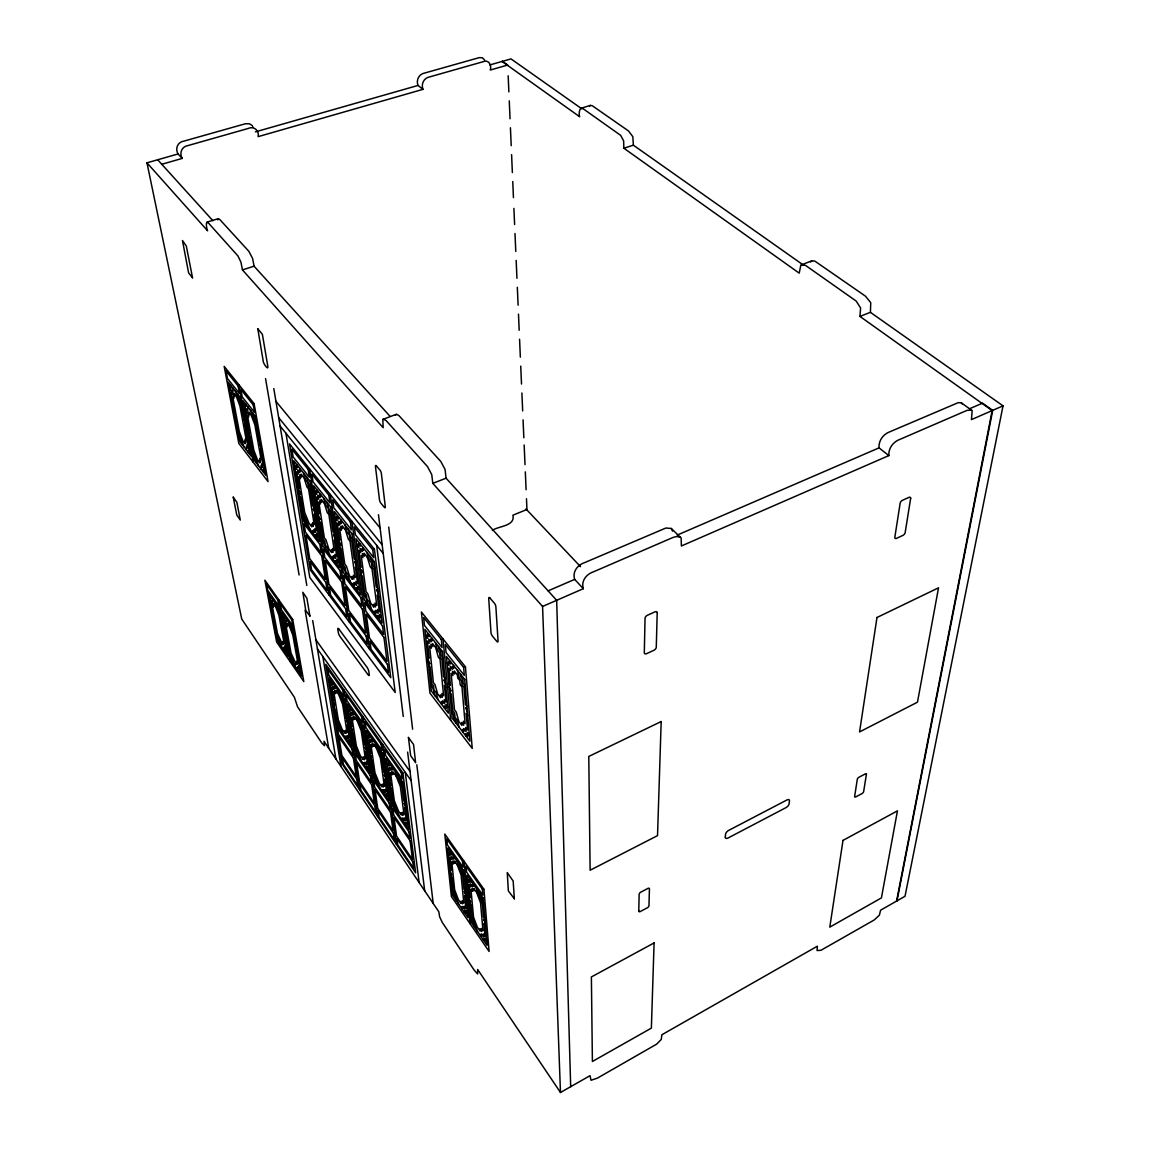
<?xml version="1.0" encoding="UTF-8"?>
<svg xmlns="http://www.w3.org/2000/svg" width="1150" height="1150" viewBox="0 0 1150 1150"><rect width="100%" height="100%" fill="white"/><g stroke="black" fill="none" stroke-linecap="round" stroke-linejoin="round"><path stroke-width="1.5" d="M801.55 264.658L805.575 265.42L856.204 301.084L860.602 307.999L859.941 316.408L870.406 312.326L870.751 302.68L865.461 296.154L814.746 261.036L811.842 260.849L800.831 265.089L799.221 273.154L623.861 148.221L623.631 140.861L620.669 135.369L583.898 109.264C579.197 105.282 578.565 114.094 579.672 116.739L502.061 61.453M803.591 265.219L633.377 145.188L632.816 136.649L628.432 130.899L592.437 105.829L590.41 105.397L581.052 108.258M677.235 535.081L879.046 447.868C878.442 440.536 883.372 434.053 890.1 431.681L958.266 402.644L961.371 402.845L972.152 410.651L971.434 419.621L1003.03 405.849L870.406 312.326M1003.03 405.849L905.021 896.281L880.598 910.196L879.376 915.184L874.273 919.928L820.942 950.303L817.061 950.547L817.348 946.206L661.854 1034.77L661.25 1039.485L656.592 1044.186L597.482 1078.082L591.028 1080.281L590.036 1075.667L560.481 1092.5L542.57 606.452L583.337 588.685L574.669 579.384C572.168 571.723 577.674 564.88 584.631 562.623L665.893 528.023L671.298 528.482L681.145 537.999L681.389 545.977L888.864 455.587C888.303 448.213 893.277 441.729 900.019 439.329L967.049 410.363L971.506 410.147M217.695 219.866L218.284 218.687L219.693 219.391L248.903 251.376L252.597 258.463L254.064 266.196L390.008 416.286M896.583 901.083L992.148 410.593L859.941 316.408M897 900.852L992.68 410.363L982.546 403.147L969.508 408.782M395.442 415.294L396.707 414.273L399.079 415.783L440.766 461.409L445.064 469.416L446.071 478.184L556.672 600.314L570.688 1086.693M810.534 261.956L811.842 260.849M589.476 106.087L590.41 105.397M396.146 414.345L382.806 419.448L383.166 427.699L242.449 269.905L240.939 262.171L237.964 255.99L208.969 223.589C204.671 218.773 206.827 229.612 207.604 230.819L146.97 162.826L178.049 153.956L182.203 158.412L161.776 164.278M548.119 590.856L574.669 579.384M492.344 530.481C497.662 526.01 515.545 526.484 512.914 515.2L526.944 509.479L526.484 498.726M383.223 419.118L386.113 420.569L427.455 466.541L431.753 474.591L432.817 483.359L446.071 478.184M242.449 269.905L254.064 266.196M623.861 148.221L633.377 145.188M206.914 222.137L218.284 218.687M255.401 131.876L418.025 85.445L422.984 89.341L258.118 136.649C259.512 130.482 253.704 125.781 248.199 128.469L188.025 145.561C181.901 146.338 179.041 153.079 182.203 158.412M489.828 64.946L511.003 58.894L581.771 108.79M680.412 537.251L676.66 536.533L673.196 537.381L593.4 571.852C586.428 574.137 580.879 580.966 583.337 588.685M502.493 61.324L507.711 65.032L490.245 70.049C492.042 65.119 488.333 59.11 483 61.755L429.726 76.877C423.991 77.783 420.857 83.964 422.984 89.341M961.371 402.845L962.435 404.052M879.046 447.868L888.864 455.587M252.138 125.494L249.349 123.769L245.295 123.783L183.827 141.148C177.718 141.91 174.886 148.652 178.049 153.956M671.298 528.482L672.52 531.156M525.952 508.933L580.52 566.663M157.694 159.764L212.908 220.728M432.817 483.359L542.57 606.452M275.942 401.307L380.075 527.908M278.674 417.622L382.145 544.755M280.082 426.003L383.209 553.409M294.774 467.073L296.542 469.286L295.895 465.333L297.706 467.604L297.318 465.218M310.989 487.471L309.192 485.199L306.331 476.503M314.64 492.071L316.466 494.356L315.862 490.374L317.745 492.746L317.371 490.346M331.502 513.274L329.633 510.902L326.744 502.09M335.311 518.046L337.209 520.447L336.619 516.436L338.589 518.894L338.229 516.479M352.849 540.126L350.894 537.668L347.99 528.698M356.802 545.1L358.786 547.587L358.239 543.562L360.281 546.121L359.95 543.691M375.087 568.086L373.046 565.527L372.528 561.488L370.429 558.857L370.113 556.428M229.339 388.326L230.647 389.965L229.914 386.127L231.265 387.823L230.819 385.509M241.342 403.463L237.489 393.875M244.03 406.856L245.381 408.552L244.662 404.685L246.057 406.439L245.626 404.096M256.407 422.467L252.497 412.735M425.572 635.893L427.469 638.293L427.052 634.239L429.007 636.697L428.763 634.254M443.095 657.987L441.14 655.529L440.752 651.475L438.739 648.945L438.509 646.501M447.034 662.975L449.003 665.462L448.629 661.394L450.656 663.952L450.441 661.494M465.218 685.918L463.191 683.359L462.846 679.276L460.762 676.66L460.546 674.202M298.051 487.054L299.402 488.779L296.671 472.003L298.324 474.088L297.649 469.962L299.719 472.564L299.273 469.804L300.567 471.428L300.136 468.74M314.137 507.552L312.743 505.77L310.083 488.908L308.401 486.781L307.74 482.655L305.656 480.01L303.485 472.938M317.759 512.167L319.168 513.949L316.566 497.088L318.291 499.244L317.644 495.104L319.801 497.792L319.369 495.032L320.706 496.714L320.304 494.011M334.492 533.471L333.04 531.616L330.524 514.668L328.756 512.454L328.138 508.286L325.967 505.554L323.783 498.381M338.258 538.272L339.724 540.126L337.266 523.164L339.049 525.421L338.445 521.238L340.673 524.041L340.271 521.266L341.665 523.02L341.277 520.303M355.666 560.424L354.157 558.512L351.771 541.463L349.945 539.149L349.37 534.966L347.099 532.119L344.914 524.846M359.591 565.426L361.114 567.367L358.8 550.304L360.654 552.647L360.094 548.449L362.408 551.367L362.034 548.579L363.486 550.404L363.127 547.673M377.703 588.498L376.136 586.486L373.908 569.365L372.011 566.964L371.464 562.753L369.092 559.777L366.908 552.402M314.64 510.744L313.246 508.961L314.985 512.972M318.334 515.459L320.088 519.484L318.679 517.687M334.966 536.676L333.514 534.822L335.297 538.919M356.112 563.658L354.603 561.732L356.428 565.915M378.12 591.732L376.553 589.734L378.408 594.004M233.033 407.732L234.039 409.012L230.949 392.725L232.171 394.263L231.423 390.267L232.947 392.193L232.904 388.125M244.95 422.956L240.882 405.274L235.391 391.23M247.624 426.377L248.659 427.699L245.654 411.312L246.919 412.908L246.186 408.882L247.753 410.866L247.768 406.798M259.929 442.074L258.865 440.723L255.889 424.249L250.326 410.018M427.714 656.363L429.166 658.231L427.397 641.053L429.18 643.31L428.749 639.084L430.977 641.887L430.689 639.069L432.084 640.823L431.811 638.077M445.05 678.514L443.555 676.602L441.887 659.367L440.062 657.067L439.645 652.826L437.388 649.98L435.419 642.634M448.96 683.503L450.469 685.429L448.874 668.207L450.728 670.551L450.34 666.31L452.654 669.228L452.396 666.396L453.848 668.222L453.589 665.462M466.943 706.474L465.391 704.49L463.91 687.226L462.027 684.825L461.653 680.584L459.31 677.623L457.355 670.191M233.666 410.895L235.089 414.345L234.083 413.051M245.525 426.061L244.504 424.753L245.928 428.231M260.475 445.194L259.426 443.842L260.877 447.379M428.131 659.712L429.827 663.852L428.361 661.997M445.366 681.763L443.871 679.851L445.582 684.049M449.334 686.866L451.059 691.078L449.549 689.137M467.216 709.737L465.664 707.753L467.418 712.023M299.446 495.564L300.783 497.289L303.456 513.633L309.839 529.058M315.474 516.091L314.094 514.309L316.667 530.711L314.999 528.554L315.632 532.493L313.562 529.834L313.979 532.436L312.714 530.783L313.116 533.312M319.096 520.72L320.491 522.517L323.049 538.947L324.731 541.133L325.335 545.086L327.448 547.817L329.547 554.659M335.771 542.053L334.319 540.212L336.763 556.686L335.038 554.458L335.627 558.411L333.486 555.651L333.888 558.268L332.566 556.543L332.939 559.087M339.523 546.868L340.975 548.737L343.39 565.254L345.144 567.525L345.719 571.492L347.904 574.324L350.017 581.282M356.859 569.063L355.364 567.137L357.65 583.697L355.868 581.383L356.414 585.35L354.2 582.475L354.559 585.106L353.194 583.323L353.553 585.867M360.769 574.066L362.293 576.006L364.55 592.609L366.376 594.967L366.922 598.963L369.193 601.91L371.306 608.939M378.81 597.166L377.257 595.168L379.385 611.8L377.531 609.385L378.048 613.381L375.734 610.377L376.079 613.022L374.641 611.168L374.986 613.726M234.6 415.998L238.625 433.205L243.944 446.775M246.488 431.264L245.467 429.956L248.429 445.912L247.193 444.317L247.911 448.155L246.388 446.171L246.373 449.938M249.162 434.7L253.144 452.022L258.534 465.779M261.424 450.441L260.36 449.075L263.235 465.118L261.97 463.464L262.674 467.331L261.093 465.29L261.036 469.042M428.619 665.074L430.071 666.928L431.811 683.632L433.564 685.889L433.967 689.899L436.152 692.717L438.035 699.703M445.884 687.226L444.389 685.314L445.999 702.003L444.216 699.703L444.604 703.714L442.391 700.839L442.649 703.484L441.284 701.716L441.543 704.274M449.765 692.214L451.274 694.154L452.841 710.887L454.652 713.23L455.012 717.241L457.269 720.173L459.152 727.231M467.676 715.214L466.138 713.216L467.547 729.948L465.692 727.548L466.037 731.558L463.752 728.597L463.982 731.242L462.573 729.402L462.789 731.975M302.608 514.956L307.079 525.478M318.536 535.569L316.753 533.269L317.357 537.036L315.546 534.678L315.891 536.935M322.115 540.212L323.912 542.541L326.686 550.951M338.661 561.646L336.821 559.259L337.381 563.026L335.498 560.582L335.829 562.853M342.384 566.461L344.252 568.876L347.041 577.415M359.591 588.742L357.664 586.256L358.196 590.051L356.241 587.506L356.558 589.777M363.457 593.759L365.398 596.261L368.216 604.929M381.354 616.932L379.356 614.344L379.845 618.154L377.818 615.509L378.106 617.794M238.179 434.872L241.888 444.101M250.01 450.225L248.688 448.529L249.377 452.18L248.026 450.441L248.443 452.626M252.655 453.675L256.421 463.033M264.845 469.502L263.494 467.734L264.155 471.414L262.761 469.617L263.163 471.816M430.689 684.868L432.544 687.269L435.074 695.851M447.781 707.063L445.884 704.591L446.243 708.414L444.302 705.884L444.533 708.17M451.634 712.066L453.546 714.553L453.905 718.376L455.874 720.949L456.09 723.235M469.358 735.08L467.374 732.521L467.705 736.345L465.692 733.714L465.894 736.014M315.919 639.817L410.018 771.463M317.443 648.916L411.139 780.634M330.107 683.057L331.717 685.342L331.214 682.238L332.868 684.595L332.566 682.712M344.957 704.174L340.831 694.428M348.306 708.918L349.974 711.289L349.485 708.17L351.21 710.614L350.923 708.745M363.688 730.782L359.476 720.863M367.137 735.698L368.877 738.156L368.417 735.037L370.199 737.567L369.926 735.684M383.079 758.353L378.781 748.247M386.659 763.442L388.456 765.986L388.024 762.867L389.879 765.483L389.62 763.6M403.176 786.916L398.806 776.624M269.186 598.158L270.408 599.883L269.819 596.821L271.084 598.604L270.724 596.749M280.356 614.057L276.934 605.547M282.857 617.607L284.107 619.39L283.547 616.314L284.841 618.139L284.496 616.285M294.342 633.952L290.878 625.341M448.241 852.955L449.938 855.37L449.621 852.265L451.375 854.752L451.174 852.869M463.867 875.179L459.856 865.202M467.374 880.167L469.114 882.654L468.826 879.563L470.637 882.122L470.465 880.253M483.503 903.124L479.435 892.989M332.681 698.798L333.917 700.58L331.775 687.369L333.284 689.526L332.767 686.277L334.65 688.965L334.305 686.809L335.484 688.491L335.153 686.378M347.429 719.943L346.164 718.117L344.066 704.864L338.215 690.733M350.75 724.687L352.044 726.541L350.002 713.302L351.569 715.53L351.066 712.281L353.021 715.07L352.691 712.899L353.912 714.639L353.596 712.526M366.016 746.566L364.694 744.682L362.724 731.414L356.773 717.025M369.452 751.496L370.789 753.394L368.863 740.154L370.487 742.469L370.012 739.206L372.039 742.095L371.738 739.924L373.003 741.721L372.701 739.608M385.264 774.151L383.899 772.182L382.044 758.914L375.993 744.28M388.829 779.24L390.209 781.224L388.412 767.97L390.094 770.356L389.649 767.107L391.747 770.098L391.46 767.927L392.768 769.781L392.495 767.668M405.202 802.714L403.794 800.688L402.069 787.405L395.902 772.512M272.147 613.712L273.082 615.063L270.609 602.011L271.759 603.635L271.141 600.429L272.579 602.456L272.665 599.495M283.245 629.639L279.853 615.178L274.979 602.773M285.732 633.204L286.695 634.599L284.294 621.503L285.473 623.171L284.884 619.965L286.35 622.049L286.494 619.117M297.146 649.577L293.796 635.044L288.866 622.481M347.832 722.444L346.553 720.619L348.105 724.212M351.21 727.303L352.762 730.911L351.483 729.057M366.39 749.081L365.067 747.198L366.649 750.849M385.609 776.667L384.244 774.697L385.854 778.421M405.533 805.23L404.11 803.203L405.749 806.998M449.894 868.681L451.202 870.55L449.837 857.368L451.418 859.639L451.088 856.391L453.086 859.223L452.856 857.066L454.106 858.834L453.891 856.721M465.362 890.876L464.025 888.964L462.746 875.768L457.125 861.307M468.841 895.864L470.192 897.791L468.97 884.637L470.609 886.981L470.321 883.746L472.377 886.664L472.176 884.508L473.455 886.334L473.268 884.235M484.811 918.778L483.431 916.809L482.31 903.641L476.603 888.964M272.665 616.256L273.93 619.347L272.996 617.996M283.705 632.126L282.756 630.746L284.036 633.866M297.591 652.064L296.614 650.656L297.908 653.818M450.225 871.283L451.706 874.906L450.397 873.037M465.606 893.378L464.269 891.451L465.764 895.117M469.143 898.466L470.652 902.146L469.301 900.206M485.027 921.279L483.647 919.296L485.171 923.019M333.773 705.511C336.389 715.142 338.747 724.874 342.801 733.916M348.493 726.656L347.214 724.831L349.241 737.754L347.717 735.554L348.206 738.659L346.322 735.928L346.653 737.984L345.489 736.288L345.805 738.286M351.799 731.414L353.079 733.269L355.077 746.206L360.841 760.136M367.022 753.307L365.7 751.41L367.612 764.333L366.045 762.062L366.505 765.167L364.55 762.349L364.866 764.405L363.659 762.651L363.961 764.649M370.444 758.224L371.766 760.136L373.664 773.087L379.514 787.247M386.199 780.879L384.833 778.924L386.63 791.847L385.006 789.489L385.437 792.609L383.41 789.676L383.712 791.732L382.461 789.921L382.734 791.919M389.749 785.982L391.115 787.951L392.883 800.903L398.849 815.321M406.065 809.456L404.656 807.415L406.324 820.352L404.628 817.909L405.044 821.014L402.946 817.981L403.219 820.036L401.925 818.167L402.184 820.166M273.412 620.353L276.776 634.484L281.506 646.516M284.481 636.295L283.533 634.915L285.904 647.709L284.754 646.056L285.329 649.132L283.906 647.076L283.777 649.808M286.968 639.86L290.289 654.062L295.09 666.253M298.339 656.247L297.361 654.839L299.661 667.647L298.482 665.951L299.043 669.041L297.591 666.914L297.404 669.631M450.584 875.38L451.893 877.249L453.229 890.114L458.677 904.087M465.994 897.561L464.672 895.649L465.894 908.471L464.312 906.171L464.614 909.247L462.645 906.401L462.846 908.443L461.624 906.66L461.811 908.644M469.459 902.549L470.81 904.475L472.003 917.312L477.523 931.471M485.372 925.448L484.006 923.479L485.084 936.258L483.446 933.886L483.704 936.962L481.677 934.001L481.85 936.042L480.585 934.217L480.757 936.186M336.289 720.849L340.271 730.25M350.894 742.009L349.269 739.666L349.729 742.627L348.076 740.212L348.349 741.994M354.171 746.767L358.239 756.341M369.294 768.66L367.612 766.231L368.043 769.192L366.332 766.705L366.591 768.488M372.686 773.591L376.812 783.322M388.326 796.246L386.587 793.73L387.004 796.691L385.221 794.118L385.466 795.886M391.848 801.349L396.046 811.253M408.049 824.809L406.238 822.207L406.626 825.168L404.786 822.494L405.016 824.277M276.287 635.519L279.608 643.741M287.299 651.489L286.077 649.721L286.623 652.654L285.373 650.842L285.703 652.611M289.771 655.069L293.121 663.392M301.084 671.485L299.819 669.659L300.351 672.606L299.072 670.738L299.388 672.506M452.18 890.646L456.033 900.249M467.461 912.798L465.764 910.34L466.052 913.273L464.312 910.757L464.485 912.525M470.896 917.772L474.792 927.518M486.651 940.643L484.912 938.098L485.156 941.031L483.359 938.429L483.518 940.197M560.481 1092.5L477.652 969.479L477.638 973.964L474.26 970.226L442.304 922.487L439.602 916.708L438.854 911.835L324.012 741.261L324.487 745.775L321.856 743.116L297.519 706.747L294.414 697.288L241.73 619.031L146.97 162.826M484.682 60.087L482.296 57.73L479.133 57.658L424.724 73.025C419.003 73.916 415.897 80.083 418.025 85.445M252.655 126.385L252.885 127.219M238.898 384.732L253.23 462.243M278.602 599.538L290.059 661.538M265.549 378.594L299.115 575M305.109 610.118L328.728 748.247M273.801 388.556L306.806 585.465M312.699 620.626L335.872 758.871M285.947 433.262L309.781 577.458L395.198 692.501L376.654 545.316M322.834 656.492L341.018 766.533M309.522 468.697L329.274 595.312M344.051 690.043L359.619 789.834M330.28 494.457L348.996 621.733M362.969 716.723L377.66 816.572M351.886 521.281L369.481 649.146M382.591 744.352L396.333 844.215M405.26 772.354L419.132 882.553M378.465 514.711L403.262 716.493M407.632 752.086L424.681 890.776M388.729 527.088L412.62 729.201M416.817 764.807L433.205 903.454M443.009 638.897L450.714 720.288M464.054 861.221L469.948 923.536M508.171 75.785L508.875 91.914M509.263 100.884L510.039 118.795M510.427 127.765L511.204 145.676M511.592 154.646L512.368 172.558M512.756 181.528L513.446 197.656M513.906 208.409L514.611 224.537M514.999 233.493L515.775 251.419M516.163 260.374L516.939 278.3M517.327 287.256L518.104 305.181M518.492 314.137L519.182 330.266M519.57 339.221L520.346 357.147M520.734 366.103L521.511 384.028M521.899 392.984L522.675 410.909M523.063 419.865L523.839 437.791M524.156 444.964L525.004 464.672M525.32 471.845L526.096 489.756M657.211 612.591L656.276 647.249A2.832 1.639 -43.2 0 1 653.876 650.296L646.631 653.631A2.832 1.653 -43.1 0 1 644.302 652.812L645.049 618.139A2.889 1.711 -43.7 0 1 647.234 615.351L655.069 611.814A2.889 1.711 -43.8 0 1 657.211 612.591M638.782 910.742L638.782 911.202A2.027 0.992 -39.9 0 0 640.435 911.461L647.263 907.824A2.027 0.992 -40 0 0 648.974 905.754L649.434 888.648A2.041 1.021 -40.2 0 0 647.91 888.404L640.694 892.213A2.056 1.021 -40 0 0 639.156 894.096L638.782 910.742M654.091 942.928L651.374 1028.114L592.394 1061.493L591.387 976.954L654.091 942.928M661.178 721.539L657.527 835.633L590.122 870.234L588.786 756.441L661.178 721.539M309.911 616.041L305.785 610.506L302.824 592.264L306.892 598.259L309.911 616.041M233.234 497.159L236.756 514.97L240.278 520.087L236.871 502.277L233.234 497.159M257.801 328.785L263.149 360.697C262.761 363.041 268.971 371.637 267.763 365.973L262.387 334.348L257.801 328.785M725.319 837.143L725.319 837.329A3.68 1.811 -41.9 0 0 728.166 837.947L785.953 807.645A3.608 1.754 -43 0 0 789.101 803.864L789.446 800.86A3.623 1.754 -43 0 0 787.031 799.911L728.424 830.53A3.68 1.811 -41.9 0 0 725.549 834.282L725.319 837.143M192.539 277.783L188.6 272.866L182.476 240.537L186.329 246.071L192.539 277.783M408.423 737.452L410.651 755.651L415.61 762.709L413.554 744.496L408.423 737.452M514.337 898.783L508.343 890.891L507.265 872.577L513.173 881.058L514.337 898.783M866.41 774.324L863.636 791.66A1.898 0.877 -44 0 1 861.968 793.615L855.931 796.821A1.898 0.877 -43.9 0 1 854.637 796.418L857.339 779.082A1.926 0.906 -44.1 0 1 858.878 777.285L865.26 773.936A1.912 0.906 -44.3 0 1 866.41 774.324M910.671 498.266L905.165 532.608A2.659 1.409 -48.4 0 1 902.836 535.44L896.554 538.329A2.659 1.409 -48.3 0 1 894.815 537.337L900.191 502.952A2.717 1.466 -49 0 1 902.362 500.336L909.118 497.303A2.717 1.452 -49.1 0 1 910.671 498.266M843.008 840.391L829.797 927.13L881.417 897.906L897.46 810.851L843.008 840.391M876.99 617.492L859.553 731.918L917.47 702.176L938.529 587.822L876.99 617.492M376.424 465.98L376.28 465.808A2.587 0.776 68.8 0 0 375.432 466.296L379.5 499.876A2.53 0.748 68.4 0 0 380.866 503.139L384.387 507.337A2.544 0.762 68.4 0 0 385.322 506.863L381.326 473.196A2.587 0.776 68.7 0 0 380.075 470.221L376.424 465.98M490.044 598.144L489.871 597.928A2.846 0.949 66.9 0 0 488.692 598.201L490.993 632.644A2.789 0.906 66.5 0 0 492.502 636.223L496.786 641.341A2.803 0.92 66.4 0 0 498.065 641.111L495.866 606.596A2.861 0.949 66.8 0 0 494.486 603.319L490.044 598.144M374.397 549.24L289.57 443.929L310.27 569.868L390.77 677.637L374.397 549.24M308.171 469.459L291.856 449.161L293.121 456.909L309.393 477.25L308.171 469.459M328.828 495.147L311.851 474.044L313.059 481.836L329.978 502.981L328.828 495.147M350.333 521.899L332.652 499.919L333.802 507.754L351.426 529.776L350.333 521.899M372.729 549.758L354.315 526.858L355.393 534.75L373.75 557.692L372.729 549.758M254.107 403.664L224.164 366.376L238.841 443.454L268.051 481.62L254.107 403.664M465.448 666.856L421.389 611.987L429.956 693.163L472.233 748.406L465.448 666.856M238.107 385.997L226.047 370.947L227.47 378.465L239.502 393.544L238.107 385.997M253.244 404.901L240.81 389.376L242.204 396.923L254.61 412.491L253.244 404.901M441.327 639.544L423.646 617.492L424.479 625.456L442.089 647.522L441.327 639.544M463.651 667.417L445.309 644.518L446.056 652.496L464.327 675.424L463.651 667.417M309.997 481.103L293.739 460.733L303.586 520.936L319.47 541.578L309.997 481.103M330.553 506.863L313.662 485.688L323.049 546.236L339.552 567.683L330.553 506.863M351.957 533.672L334.363 511.635L343.275 572.513L360.424 594.809L351.957 533.672M374.253 561.602L355.925 538.646L364.291 599.826L382.131 623.027L374.253 561.602M240.192 397.282L228.174 382.174L239.286 440.709L251.088 456.09L240.192 397.282M255.286 416.243L242.894 400.66L253.733 459.54L265.894 475.381L255.286 416.243M303.974 477.609L301.185 474.102L301.659 477.077L299.819 474.749L300.466 478.731L298.871 476.718L304.664 512.368L309.106 523.365L311.837 526.901L311.391 524.084L313.217 526.441L312.613 522.632L314.194 524.688L308.545 488.923L306.935 486.896L303.974 477.609M324.214 503.053L321.324 499.416L321.77 502.406L319.858 499.991L320.476 503.988L318.823 501.903L324.343 537.754L325.967 539.853L328.871 548.952L331.703 552.633L331.272 549.786L333.169 552.244L332.594 548.421L334.248 550.548L328.886 514.596L327.204 512.483L324.214 503.053M345.287 529.532L342.269 525.751L342.7 528.741L340.716 526.24L341.291 530.265L339.566 528.094L344.784 564.133L346.481 566.317L349.399 575.546L352.346 579.37L351.943 576.524L353.927 579.068L353.381 575.216L355.106 577.444L350.031 541.305L348.292 539.091L345.287 529.532M367.224 557.103L364.076 553.164L364.478 556.183L362.408 553.567L362.954 557.606L361.158 555.349L366.059 591.574L367.813 593.846L370.76 603.204L373.822 607.186L373.448 604.325L375.504 606.97L375.001 603.103L376.783 605.418L372.054 569.106L370.243 566.806L367.224 557.103M442.463 651.475L424.896 629.395L431.322 690.963L448.371 713.173L442.463 651.475M464.672 679.377L446.416 656.449L452.194 718.175L469.876 741.189L464.672 679.377M236.066 395.859L234.011 393.257L234.557 396.132L233.191 394.421L233.91 398.274L232.731 396.779L239.286 431.451L243.009 441.154L245.051 443.785L244.533 441.039L245.884 442.793L245.194 439.084L246.373 440.608L239.89 405.849L236.066 395.859M250.987 414.661L248.86 411.973L249.377 414.877L247.983 413.094L248.688 416.976L247.466 415.438L253.862 450.297L257.629 460.144L259.728 462.861L259.224 460.086L260.619 461.897L259.943 458.174L261.165 459.741L254.854 424.781L250.987 414.661M435.591 647.393L432.587 643.598L432.889 646.631L430.905 644.115L431.322 648.183L429.597 646.012L433.349 682.467L435.031 684.652L437.661 693.924L440.594 697.734L440.306 694.859L442.276 697.403L441.887 693.522L443.598 695.736L440.048 659.238L438.308 657.038L435.591 647.393M457.456 674.949L454.336 671.011L454.609 674.058L452.539 671.442L452.913 675.524L451.131 673.268L454.48 709.809L456.234 712.066L458.864 721.452L461.897 725.406L461.653 722.516L463.68 725.161L463.349 721.266L465.118 723.566L461.969 686.996L460.158 684.71L459.799 680.628L457.729 677.997L457.456 674.949M299.992 492.042L298.641 490.317L300.351 494.27L299.992 492.042M340.271 543.447L338.804 541.578L340.601 545.689L340.271 543.447M361.632 570.702L360.108 568.761L361.934 572.959L361.632 570.702M249.291 430.876L248.256 429.554L249.694 433.061L249.291 430.876M319.916 544.439L304.06 523.782L305.426 532.148L321.238 552.848L319.916 544.439M339.983 570.544L323.495 549.082L324.803 557.506L341.234 578.996L339.983 570.544M360.827 597.684L343.692 575.374L344.928 583.841L362.006 606.165L360.827 597.684M382.504 625.916L364.679 602.715L365.844 611.196L383.597 634.426L382.504 625.916M321.684 555.852L305.886 535.152L309.724 558.641L325.378 579.442L321.684 555.852M341.636 582.015L325.234 560.524L328.9 584.114L345.144 605.705L341.636 582.015M362.379 609.198L345.331 586.859L348.809 610.564L365.671 632.974L362.379 609.198M383.956 637.474L366.232 614.244L369.481 638.034L387.018 661.336L383.956 637.474M325.881 582.475L310.256 561.66L311.564 569.696L327.146 590.539L325.881 582.475M345.632 608.753L329.403 587.161L330.654 595.226L346.826 616.846L345.632 608.753M366.131 636.036L349.284 613.611L350.477 621.719L367.267 644.158L366.131 636.036M387.449 664.398L369.941 641.096L371.048 649.218L388.499 672.549L387.449 664.398M339.135 629.381L338.704 628.791A3.206 0.791 67.3 0 0 337.812 629.409L338.272 632.414A3.206 0.791 67.3 0 0 340.012 636.496L368.115 674.834A3.292 0.834 66.9 0 0 369.265 674.604L368.848 671.629A3.292 0.834 66.9 0 0 367.166 667.474L339.135 629.381M402.917 773.001L325.781 664.298L342.154 763.959L415.639 872.821L402.917 773.001M292.704 619.447L264.874 580.189L276.647 642.031L303.816 681.591L292.704 619.447M342.743 690.072L327.793 668.969L328.799 675.05L343.706 696.167L342.743 690.072M361.589 716.651L346.107 694.816L347.056 700.911L362.494 722.761L361.589 716.651M381.124 744.208L365.082 721.567L365.973 727.677L381.958 750.318L381.124 744.208M401.364 772.771L384.732 749.297L385.566 755.406L402.141 778.881L401.364 772.771M483.934 889.281L444.806 834.066L451.389 896.511L489.095 951.438L483.934 889.281M277.783 600.128L266.556 584.258L267.691 590.266L278.889 606.136L277.783 600.128M291.841 619.979L280.298 603.678L281.405 609.701L292.919 626.017L291.841 619.979M462.516 861.106L446.775 838.867L447.408 844.962L463.091 867.186L462.516 861.106M482.324 889.079L466.052 866.094L466.627 872.189L482.827 895.146L482.324 889.079M344.181 699.171L329.288 678.069L337.065 725.592L351.641 746.753L344.181 699.171M362.94 725.779L347.53 703.929L354.919 751.511L369.984 773.404L362.94 725.779M382.389 753.336L366.419 730.696L373.376 778.334L388.988 800.989L382.389 753.336M402.529 781.914L385.983 758.439L392.495 806.092L408.652 829.553L402.529 781.914M279.45 609.112L268.252 593.242L277.179 640.219L288.176 656.19L279.45 609.112M293.451 629.007L281.951 612.677L290.634 659.769L301.918 676.186L293.451 629.007M463.378 870.205L447.724 847.981L452.683 895.361L467.906 917.499L463.378 870.205M483.086 898.15L466.9 875.193L471.327 922.473L487.054 945.329L483.086 898.15M338.56 694.298L336.001 690.661L336.375 692.99L334.693 690.589L335.196 693.723L333.744 691.639L338.301 719.771L342.254 729.488L344.756 733.125L344.396 730.897L346.078 733.312L345.604 730.308L347.056 732.421L342.599 704.274L338.56 694.298M357.075 720.59L354.43 716.838L354.775 719.167L353.036 716.68L353.51 719.814L352.001 717.658L356.342 745.818L360.338 755.708L362.94 759.46L362.609 757.232L364.334 759.747L363.889 756.729L365.398 758.914L361.186 730.739L357.075 720.59M376.237 747.816L373.506 743.935L373.836 746.264L372.025 743.691L372.471 746.824L370.918 744.596L375.001 772.786L379.069 782.834L381.757 786.729L381.441 784.487L383.238 787.089L382.806 784.07L384.373 786.341L380.42 758.137L376.237 747.816M396.103 776.034L393.271 772.009L393.573 774.352L391.704 771.679L392.121 774.812L390.511 772.512L394.321 800.702L398.461 810.923L401.235 814.947L400.948 812.719L402.802 815.408L402.399 812.389L404.024 814.732L400.358 786.542L396.103 776.034M275.482 606.395L273.571 603.664L274.002 605.964L272.737 604.152L273.312 607.243L272.219 605.676L277.481 633.477L282.684 644.791L282.268 642.591L283.533 644.417L282.972 641.441L284.064 643.023L278.889 615.178L275.482 606.395M289.354 626.103L287.371 623.3L287.802 625.6L286.494 623.746L287.054 626.836L285.933 625.226L291.036 653.099L296.326 664.599L295.938 662.386L297.232 664.269L296.686 661.279L297.821 662.903L292.776 635.001L289.354 626.103M457.197 864.843L454.523 861.034L454.753 863.348L452.985 860.833L453.301 863.952L451.763 861.767L454.652 889.784L458.419 899.688L461.049 903.497L460.819 901.284L462.573 903.828L462.286 900.838L463.809 903.038L461.078 875.035L457.197 864.843M476.632 892.472L473.857 888.533L474.073 890.862L472.247 888.246L472.521 891.365L470.939 889.108L473.512 917.068L477.322 927.116L480.039 931.04L479.838 928.826L481.649 931.457L481.39 928.467L482.971 930.753L480.556 902.822L476.632 892.472M334.391 703.182L333.155 701.399L334.679 704.936L334.391 703.182M371.22 756.01L369.897 754.113L371.479 757.778L371.22 756.01M390.612 783.84L389.246 781.871L390.856 785.608L390.612 783.84M287.213 637.158L286.249 635.763L287.529 638.897L287.213 637.158M351.986 749.009L337.424 727.835L338.517 734.476L353.036 755.651L351.986 749.009M370.329 775.661L355.264 753.768L356.299 760.409L371.306 782.302L370.329 775.661M389.289 803.246L373.707 780.591L374.684 787.232L390.224 809.887L389.289 803.246M408.94 831.809L392.797 808.349L393.717 814.991L409.788 838.451L408.94 831.809M353.366 758.023L338.876 736.848L341.924 755.521L356.299 776.696L353.366 758.023M371.622 784.674L356.629 762.781L359.533 781.454L374.397 803.361L371.622 784.674M390.511 812.259L375.001 789.604L377.732 808.277L393.099 830.932L390.511 812.259M410.061 840.808L394.004 817.348L396.549 836.021L412.462 859.467L410.061 840.808M356.716 779.125L342.355 757.936L343.39 764.333L357.707 785.522L356.716 779.125M374.785 805.776L359.936 783.883L360.928 790.28L375.719 812.173L374.785 805.776M393.473 833.348L378.12 810.707L379.054 817.104L394.349 839.744L393.473 833.348M412.807 861.882L396.923 838.451L397.785 844.833L413.626 868.264L412.807 861.882"/></g></svg>
